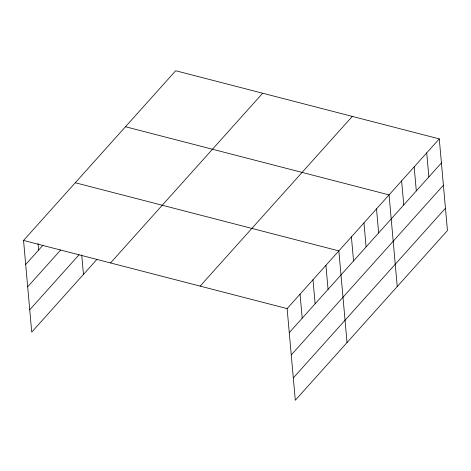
<?xml version="1.0" encoding="UTF-8"?>
<svg xmlns="http://www.w3.org/2000/svg" width="471" height="471" viewBox="0 0 471 471"><rect width="100%" height="100%" fill="white"/><g stroke="black" fill="none" stroke-linecap="round" stroke-linejoin="round"><path stroke-width="0.71" d="M96.979 259.333L31.728 332.114L23.55 240.457L175.695 70.738L439.272 138.886L447.45 230.543L295.305 400.262L287.122 308.605L439.272 138.886M25.693 264.49L42.938 245.256M27.689 286.804L60.735 249.936M29.738 309.8L79.075 254.764M110.532 262.948L262.677 93.229M200.146 286.115L352.29 116.396M289.271 332.638L441.415 162.919M291.261 354.951L443.405 185.233M293.309 377.942L445.46 208.223M125.486 126.746L389.064 194.894L397.241 286.551M75.278 182.754L338.855 250.902L347.033 342.558M23.55 240.457L287.122 308.605M426.72 152.887L428.863 176.919M414.168 166.887L416.311 190.92M401.616 180.893L403.759 204.92M376.512 208.894L378.655 232.927M363.959 222.895L366.102 246.928M351.407 236.901L353.55 260.928M325.92 265.326L328.063 289.359M312.985 279.75L315.134 303.783M300.056 294.181L302.199 318.208M81.724 254.97L83.461 274.41M38.045 243.507L38.628 250.066"/></g></svg>
